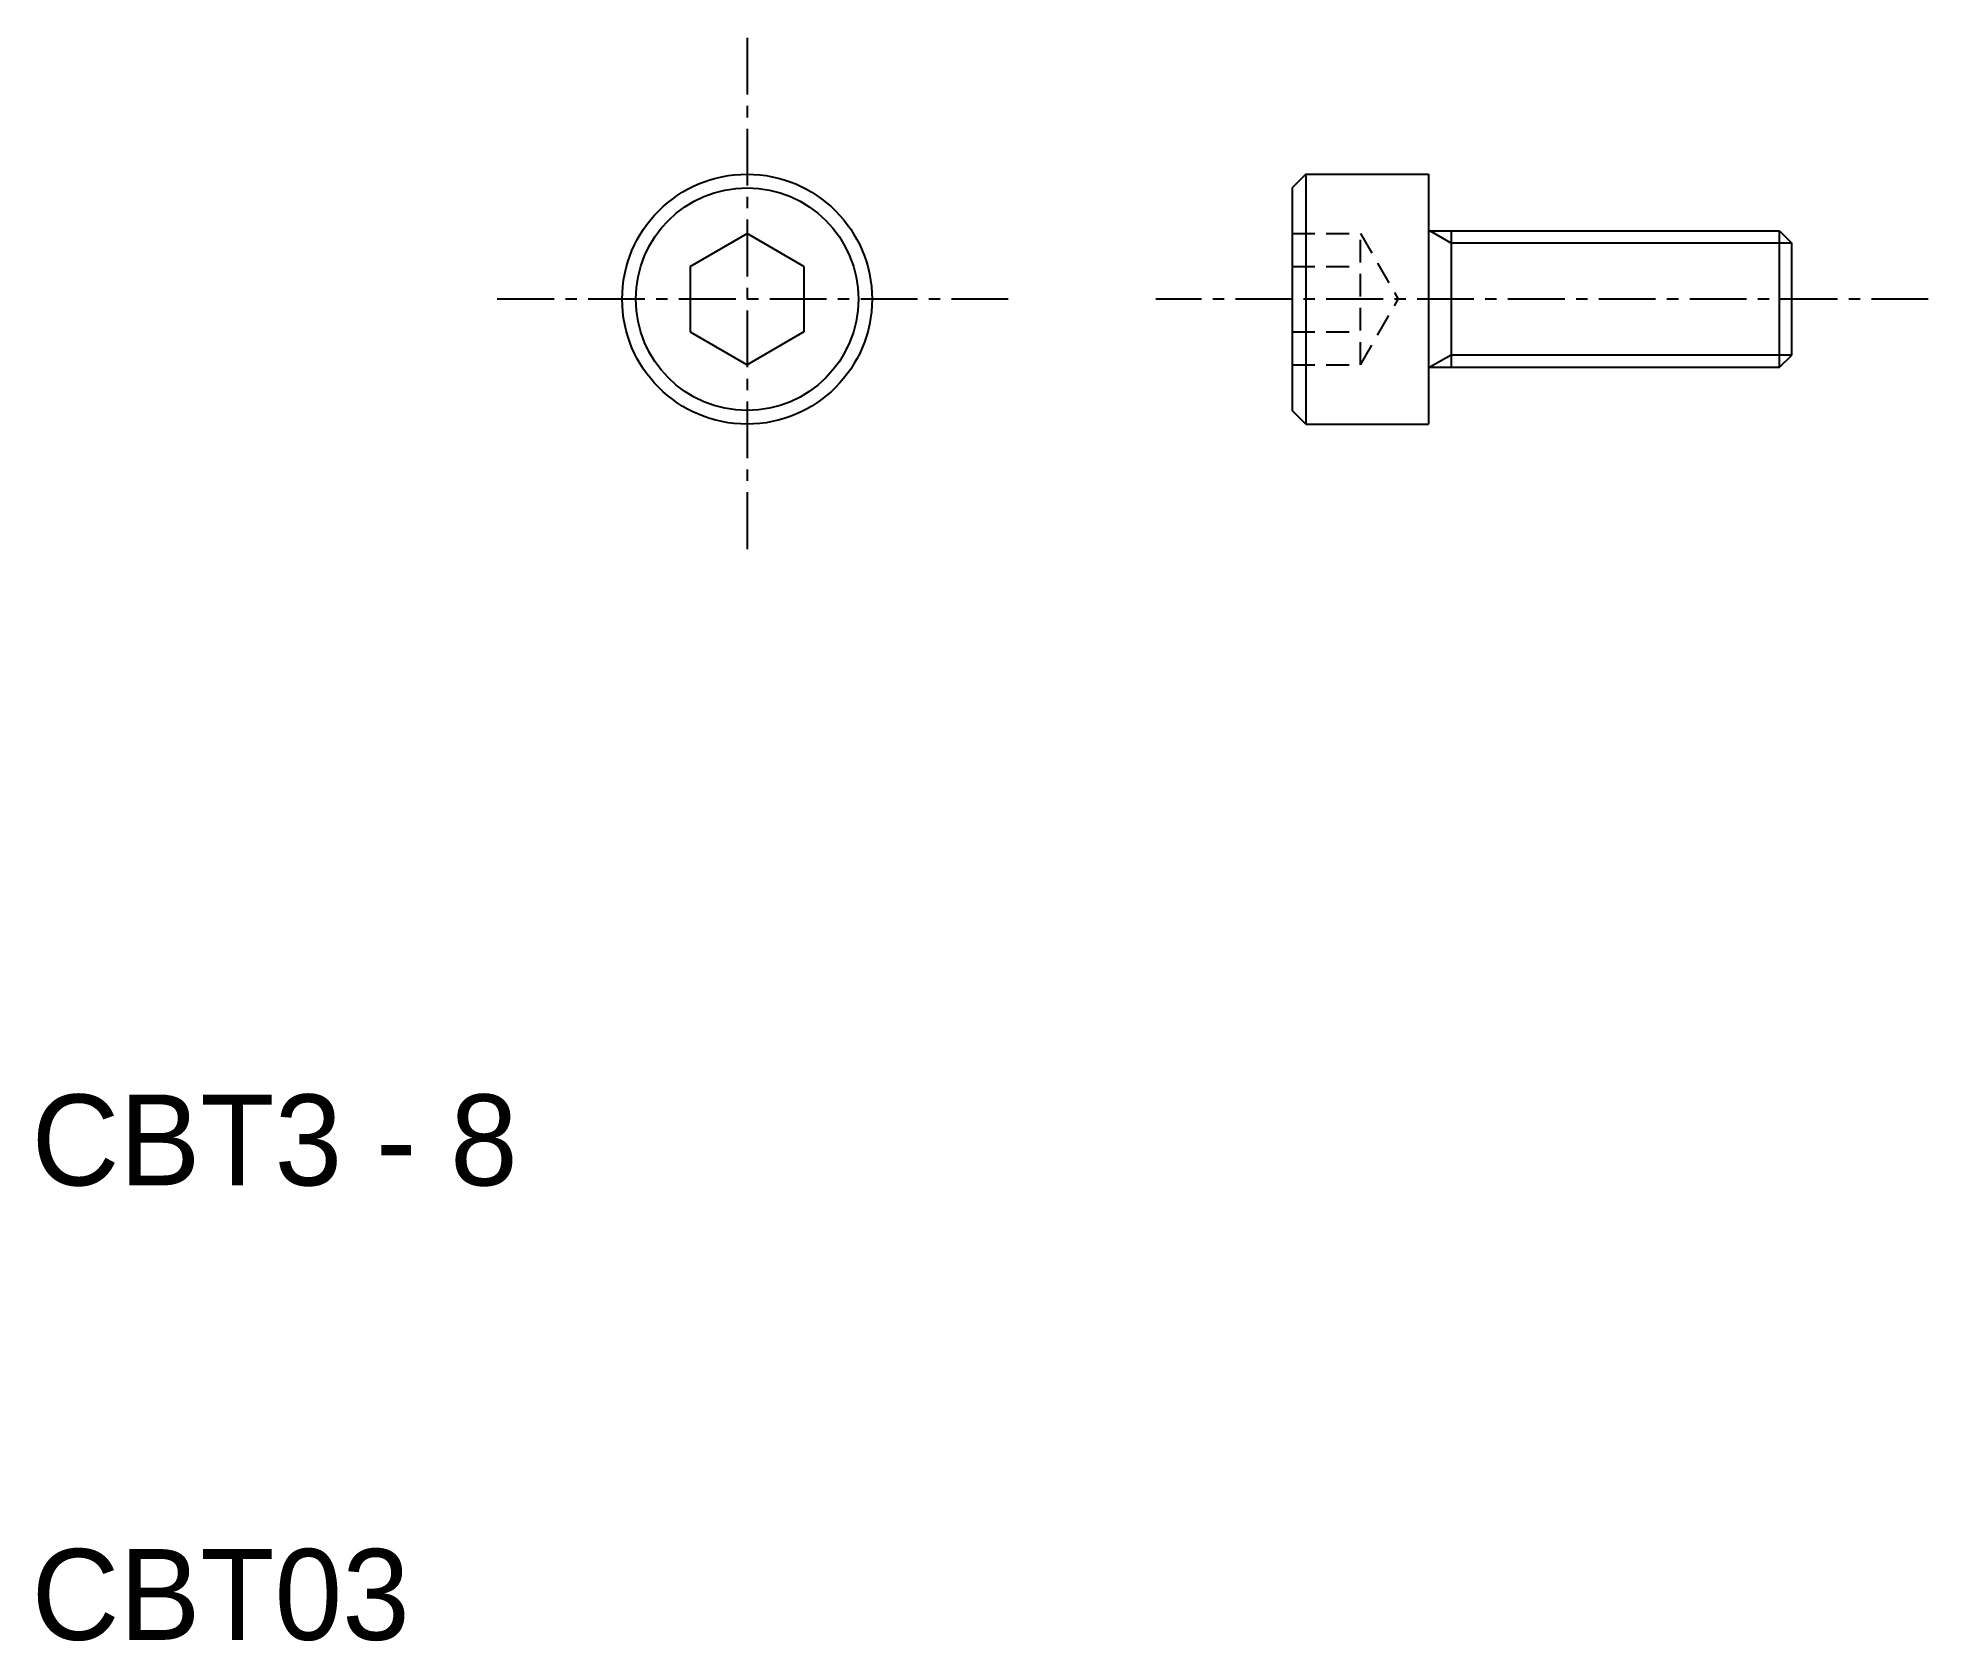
# Model space of a CAD drawing. Extents: x 10.1 to 51.8, y 10 to 45.2.
import ezdxf

# ---------------------------------------------------------------- set-up
doc = ezdxf.new("R2010")
doc.units = 0
doc.linetypes.add('CENTER', pattern=[2, 1.25, -0.25, 0.25, -0.25])
doc.linetypes.add('DASHED', pattern=[0.75, 0.5, -0.25])
doc.layers.get('0').update_dxf_attribs({"linetype": 'CONTINUOUS'})
doc.layers.add('CENTER', color=1, linetype='CENTER')

msp = doc.modelspace()

# ---------------------------------------------------------------- linework, layer by layer
at = {"color": 7, "linetype": 'CONTINUOUS'}
for p, q in [((38.05, 42.25), (37.75, 41.95)), ((38.05, 42.25), (38.05, 36.75)), ((38.05, 42.25), (40.75, 42.25)), ((40.75, 42.25), (40.75, 41)), ((37.75, 41.95), (37.75, 37.05)), ((24.5, 40.222), (25.75, 40.943)), ((27, 40.222), (25.75, 40.943)), ((40.75, 41), (48.48, 41)), ((40.75, 41), (40.75, 38)), ((41.25, 41), (41.25, 38)), ((48.48, 38), (48.48, 41)), ((48.48, 41), (48.75, 40.729)), ((48.75, 38.27), (48.75, 40.729)), ((24.5, 40.222), (24.5, 38.778)), ((27, 40.222), (27, 38.778)), ((24.5, 38.778), (25.75, 38.057)), ((27, 38.778), (25.75, 38.057)), ((40.75, 38), (48.48, 38)), ((40.75, 38), (40.75, 36.75)), ((48.48, 38), (48.75, 38.27)), ((38.05, 36.75), (37.75, 37.05)), ((38.05, 36.75), (40.75, 36.75))]:
    msp.add_line(p, q, dxfattribs=at)
at = {"color": 3, "linetype": 'DASHED'}
for p, q in [((37.75, 40.943), (39.25, 40.943)), ((39.25, 40.943), (40.083, 39.5)), ((39.25, 38.057), (39.25, 40.943)), ((37.75, 40.222), (39.25, 40.222)), ((39.25, 38.057), (40.083, 39.5)), ((37.75, 38.778), (39.25, 38.778)), ((37.75, 38.057), (39.25, 38.057))]:
    msp.add_line(p, q, dxfattribs=at)
at = {"color": 3, "linetype": 'CONTINUOUS'}
for p, q in [((41.25, 40.729), (40.781, 41)), ((48.75, 40.729), (41.25, 40.729)), ((41.25, 38.27), (40.781, 38)), ((48.75, 38.27), (41.25, 38.27))]:
    msp.add_line(p, q, dxfattribs=at)
at = {"color": 7, "linetype": 'CONTINUOUS'}
for radius in [2.75, 2.45]:
    msp.add_circle((25.75, 39.5), radius, dxfattribs=at)
at = {"layer": 'CENTER', "color": 1, "linetype": 'CENTER'}
for p, q in [((25.75, 45.25), (25.75, 33.75)), ((31.5, 39.5), (20, 39.5)), ((51.75, 39.5), (34.75, 39.5))]:
    msp.add_line(p, q, dxfattribs=at)

# ---------------------------------------------------------------- texts
at = {"color": 7, "linetype": 'CONTINUOUS'}
for s, p in [('CBT3 - 8', (10, 20)), ('CBT03', (10, 10))]:
    msp.add_text(s, height=2, dxfattribs=at).set_placement(p)

doc.saveas('drawing.dxf')
